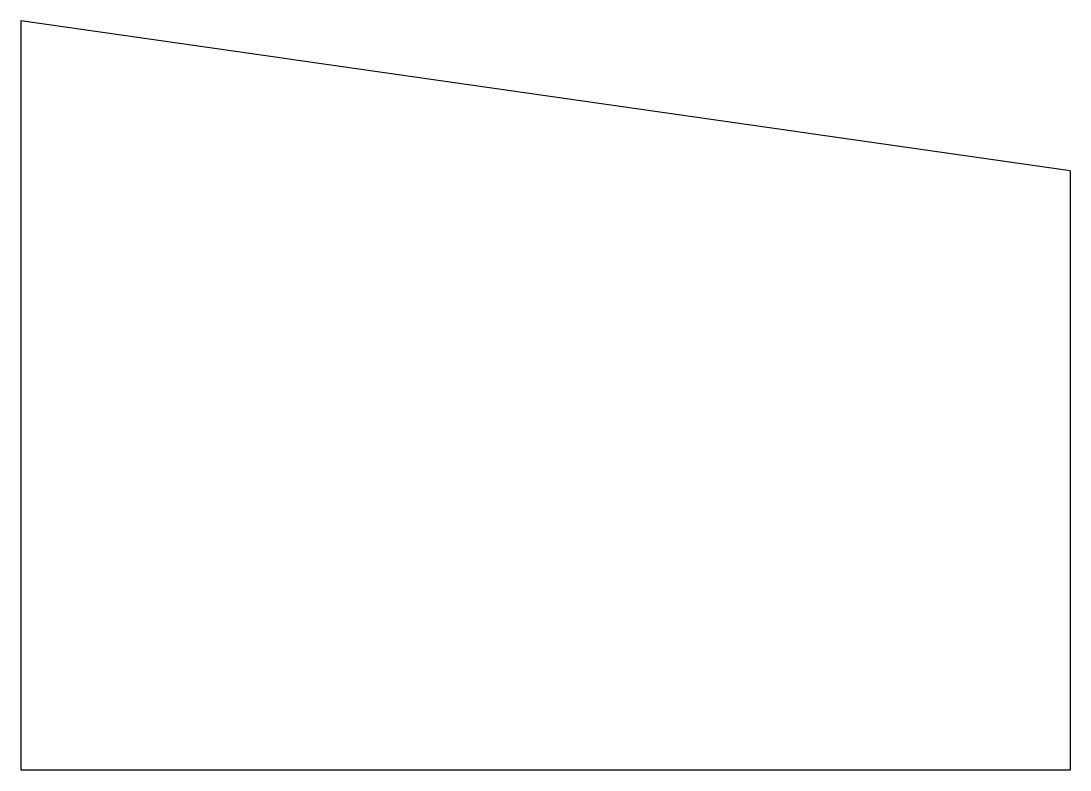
# Model space of a CAD drawing. Header units: millimetres. Extents: x -10116.871 to -10116.661, y 60.368 to 60.518.
import ezdxf

# ---------------------------------------------------------------- set-up
doc = ezdxf.new("R2010")
doc.units = ezdxf.units.MM
doc.header["$LTSCALE"] = 10
doc.layers.add('Tub_componentes', color=2, linetype='Continuous')

msp = doc.modelspace()

# ---------------------------------------------------------------- linework, layer by layer
at = {"layer": 'Tub_componentes'}
for p, q in [((-10116.66052, 60.48768), (-10116.87052, 60.51768)), ((-10116.87052, 60.51768), (-10116.87052, 60.36768)), ((-10116.66052, 60.48768), (-10116.66052, 60.36768)), ((-10116.66052, 60.36768), (-10116.87052, 60.36768))]:
    msp.add_line(p, q, dxfattribs=at)

doc.saveas('drawing.dxf')
